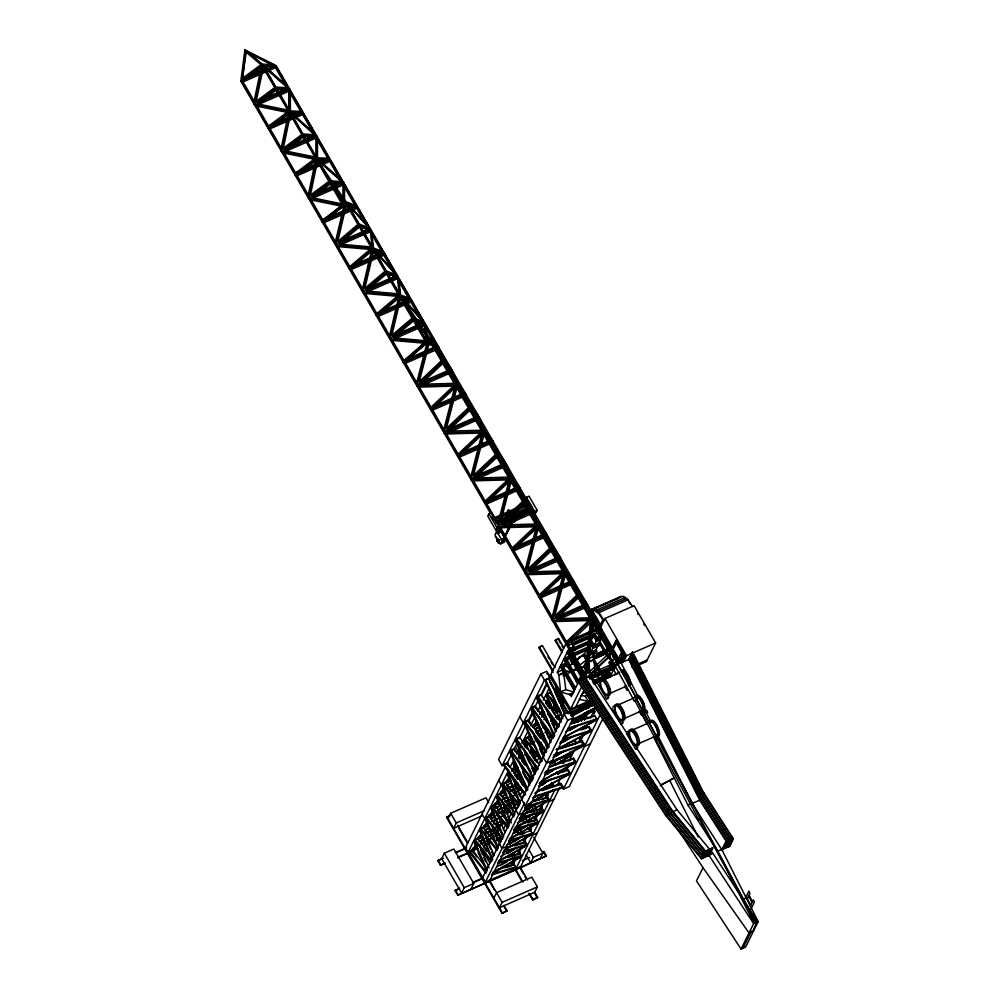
<?xml version="1.0" encoding="UTF-8"?>
<svg xmlns="http://www.w3.org/2000/svg" width="999" height="999" viewBox="0 0 999 999"><rect width="100%" height="100%" fill="white"/><g stroke="black" fill="none" stroke-linecap="round" stroke-linejoin="round"><path stroke-width="1.5" d="M514.035 521.103L514.448 521.615L513.936 520.941M678.309 829.944L703.009 867.706L696.478 880.918L741.046 949.05L753.621 923.6L709.053 855.469L673.189 811.925L585.789 678.321L591.845 619.28L587.624 604.919L564.747 572.377L560.526 558.029L537.662 525.486L533.441 511.138L510.576 478.596L506.356 464.248L483.491 431.705L479.27 417.357L456.393 384.815L452.172 370.467L400.05 295.404L398.002 276.673L372.964 248.514L370.904 229.782L345.879 201.623L316.621 159.103M242.495 78.634L244.817 58.929M245.18 55.907L245.717 51.349L272.839 65.322M490.634 513.586L240.809 81.131L244.905 49.95L276.099 65.659L621.078 662.837L637.799 695.953M270.717 126.786L303.184 112.55L289.722 111.813L254.358 104.583L262.637 64.923L244.905 49.95L244.605 51.848L246.778 50.887M330.269 159.44L316.82 158.716L281.443 151.473L289.722 111.813L289.635 89.098L262.637 64.923L240.809 81.131M322.078 221.815L345.879 201.623L357.367 206.331L322.078 221.815L343.906 205.607L308.529 198.364L316.82 158.716L316.733 136.001L289.722 111.813L267.894 128.034M403.346 362.487L427.147 342.295L425.087 323.564L400.05 295.404L376.248 315.597L411.538 300.125L400.05 295.404L362.712 292.158L372.964 248.514L349.163 268.706L384.453 253.234L372.964 248.514L335.614 245.255L345.879 201.623L427.147 342.295L438.636 347.015L403.346 362.487L429.308 337.924L438.636 347.015M427.147 342.295L389.797 339.048L400.05 295.404M508.304 510.951L508.166 510.951A2.535 0.924 66.3 0 1 509.065 510.214M431.843 408.766L465.721 393.906L456.393 384.815L416.883 385.939L429.308 337.924L611.75 653.746L637.387 699.824L634.415 701.136L609.565 655.819M540.197 596.341L574.075 581.48L564.747 572.377L525.249 573.513L537.662 525.486L498.151 526.623L510.576 478.596L471.066 479.72L483.491 431.705L443.981 432.829L456.393 384.815L430.432 409.39M567.295 643.231L601.161 628.371L591.845 619.28L552.335 620.404L564.747 572.377L538.786 596.952M590.459 614.76L592.457 610.726L594.318 610.501L598.95 613.786L602.859 619.792L598.126 629.358M496.79 533.104L499.013 532.804L496.79 533.104L500.599 530.656L500.187 531.618L500.924 531.206L503.996 536.55M497.115 533.641L500.924 531.206M504.757 537.887L501.036 540.147L505.082 538.436L505.619 539.36L504.12 542.32L500.736 543.806L499.475 543.456L495.492 536.538L495.192 534.178L496.678 531.218L500.062 529.732M405.806 360.914L429.308 337.924M488.923 513.786L487.762 516.133L495.941 530.307L498.176 529.32L499.338 526.972L491.146 512.799L488.923 513.786L497.102 527.947L495.941 530.307M493.731 517.27L493.281 518.181L517.282 507.654M494.33 518.306L493.881 519.205L499.525 516.733M495.741 520.754L495.292 521.665L509.403 515.472M496.515 522.09L496.066 523.001L504.532 519.293M537.212 510.364L534.627 511.5L533.466 513.848L536.038 512.712L537.212 510.364L529.02 496.191L526.436 497.327L525.274 499.675L527.21 503.034M529.02 501.798L521.515 505.806M529.62 502.822L528.446 505.182L514.335 511.363M531.031 505.269L530.581 506.181L513.636 513.611M531.805 506.618L531.356 507.529L508.766 517.432M450.374 815.122L446.553 817.282L502.06 913.373L507.067 910.701L503.983 905.369M448.014 818.681L450.674 813.286L485.964 797.814L488.748 802.634M553.209 672.427L538.961 647.752L539.323 647.015L542.407 645.666L555.157 667.744M542.407 645.666L538.961 647.752M484.49 810.564L456.256 822.951L453.596 828.346L481.818 815.958M444.78 863.473L440.497 865.346L437.849 860.751L442.42 858.266M444.343 853.208L441.67 858.603L461.588 893.069L464.248 887.674L473.776 883.491L453.858 849.025L444.343 853.208L464.248 887.674M440.497 865.346L445.079 862.861M561.962 652.31L555.207 640.621L555.581 639.884L558.591 638.561L563.848 647.652M502.16 765.646L544.455 680.069L550.299 677.509L546.728 671.316L540.884 673.888L498.588 759.465L502.16 765.646L505.631 764.123M558.591 638.561L555.207 640.621M546.94 673.9L547.365 673.051L549.313 676.423L548.888 677.272M526.972 790.259L507.117 762.811L503.933 764.21L503.508 765.059L525.162 795.004M512.375 750.499L509.827 752.284L527.472 790.359M531.243 772.402L514.098 748.701L510.901 750.099L510.489 750.948L532.142 780.893M516.483 738.823L538.136 768.78L537.712 769.63L516.058 739.672L516.483 738.823L519.667 737.424L539.522 764.884M548.126 747.477L528.271 720.017L525.087 721.415L524.662 722.265L546.316 752.222M553.284 738.111L531.63 708.154L532.055 707.304L535.239 705.906L549.687 725.873M539.098 696.428L536.55 698.214L554.183 736.288M558.866 726.835L537.2 696.877L537.624 696.028L540.821 694.63L560.664 722.09M565.159 713.673L548.826 678.421L545.641 679.819L545.217 680.669L562.862 718.743M508.503 766.158L506.705 763.661L507.117 762.811M514.098 748.701L513.673 749.55L515.484 752.047M519.667 737.424L516.058 739.672M528.271 720.017L527.847 720.866L531.456 725.861M535.239 705.906L534.827 706.755L538.436 711.75M540.821 694.63L537.2 696.877M465.122 848.313L505.382 766.882M506.705 764.185L511.363 754.757M514.035 749.362L516.695 743.98M519.355 738.586L526.011 725.112M528.009 721.078L532.005 712.986L534.665 717.582L530.669 725.674M534.665 707.604L537.999 700.861M540.659 695.479L546.653 683.353M533.254 712.012L529.158 720.291L523.314 722.864L519.742 716.683M541.433 695.454L546.216 685.789M508.691 770.129L468.081 852.297L472.152 849.849L486.001 867.532M510.027 767.432L514.023 759.352M516.683 753.958L520.017 747.227M522.015 743.181L528.009 731.056M537.986 710.851L540.659 705.456M543.319 700.074L549.313 687.949M573.463 692.906L569.555 694.63L560.626 691.857L558.753 674.8L557.292 672.265L568.818 648.938L574.025 646.653L571.091 641.57M475.162 839.697L474.737 840.546L491.346 861.762L491.77 860.913L475.162 839.697L477.722 838.573L489.722 853.895M496.915 850.499L480.307 829.282L480.731 828.433L483.304 827.297L497.14 844.979M488.211 817.369L485.227 819.342L497.814 848.675M501.723 832.666L488.798 816.171L486.238 817.294L485.814 818.144L502.422 839.36M508.216 822.577L494.368 804.894L491.808 806.018L491.383 806.867L507.992 828.084M497.377 794.754L496.953 795.604L513.561 816.82L513.986 815.971L497.377 794.754L499.95 793.618L513.786 811.3M520.204 801.348L505.444 782.492L502.884 783.616L502.46 784.465L519.068 805.681M519.53 749.937L519.105 750.786L522.802 755.506M541.283 760.726L524.675 739.51L525.099 738.661L527.659 737.537L535.963 748.151M535.576 717.457L535.164 718.306L547.152 746.241M559.815 711.063L546.89 694.567L549.875 692.582L552.647 696.128M560.689 667.232L561.201 666.208M564.11 660.314L564.622 659.29M567.532 653.408L568.031 652.372M573.201 644.38L572.689 645.404L594.08 636.026M492.095 811.176L489.435 816.558L489.235 814.647M473.576 853.059L471.74 850.698L472.152 849.849M477.31 839.422L477.722 838.573M483.304 827.297L480.307 829.282M488.798 816.171L484.727 818.618L482.067 814.023M494.368 804.894L493.956 805.743L495.791 808.104M499.525 794.48L499.95 793.618M505.032 783.341L505.444 782.492M527.659 737.537L524.675 739.51M532.817 727.122L533.229 726.261L547.077 743.943M549.875 692.582L546.89 694.567M587.25 649.85L566.308 659.19L565.809 660.214L571.016 657.929M472.49 850.848L476.111 843.506M478.109 839.46L480.781 834.078M483.441 828.683L486.763 821.952M494.093 807.13L498.089 799.05M500.087 795.004L503.409 788.273M508.741 777.497L506.081 782.879L501.373 784.939L498.713 780.344M512.075 770.753L514.735 765.371M518.731 757.279L520.054 754.595M524.725 745.154L526.048 742.469M528.046 738.423L530.044 734.377M533.379 727.647L536.7 720.916M540.034 714.173L542.032 710.139M546.028 702.047L548.026 698.014M568.818 657.18L571.316 652.135M572.24 650.262L574.025 646.653M517.619 868.968L457.754 895.216L455.107 890.621L459.677 888.148M572.739 646.178L574.937 649.987L570.529 652.734M457.754 895.216L546.428 855.856L543.768 851.26L543.468 851.86M558.216 696.715L559.328 694.467M553.658 708.291L555.706 704.145M576.848 661.35L578.896 657.217L583.578 655.157M569.455 665.971L584.427 653.983L589.173 644.38M586.962 647.452L586.463 648.488L587.337 648.101M590.759 641.183L593.244 636.151M596.503 641.333L597.015 640.309L594.068 635.214L593.568 636.251L596.503 641.333L603.109 638.436L603.621 637.412L602.834 636.038L597.614 638.324L594.68 633.241L593.806 633.616M498.014 830.256L501.336 823.513M509.328 807.354L510.664 804.657M499.512 829.445L499.925 828.596M510.651 806.892L511.076 806.043M516.158 795.766L516.57 794.917L510.601 796.727M471.103 888.885L473.776 883.491M599.924 628.671L604.969 618.468L634.09 605.694L655.606 642.944L646.39 661.6L632.367 667.744M572.402 671.053L586.188 660.064L583.553 654.37M569.555 694.63L573.763 692.307M572.764 688.136L573.276 687.1M576.186 681.218L576.685 680.182M579.595 674.3L580.107 673.276M572.627 671.365L583.691 666.52L586.75 660.314M590.272 653.184L592.794 648.089M593.693 646.266L598.901 635.739L604.108 633.453L602.322 637.075M498.364 839.497L499.999 836.188M503.321 829.457L505.993 824.063M509.315 817.332L511.313 813.286M513.973 807.904L517.307 801.173M519.967 795.778L522.639 790.384M532.617 770.179L533.953 767.494M536.613 762.1L539.285 756.705M541.945 751.323L543.943 747.277M547.277 735.551L548.601 737.849L549.937 735.152M553.921 727.072L555.919 723.026M559.253 716.295L561.251 712.25M570.541 656.38L587.237 649.05L586.725 650.087L589.66 655.169L590.172 654.133L596.778 651.236L595.991 649.874L590.784 652.16M590.147 643.169L593.081 648.251L593.593 647.227L600.199 644.318L599.412 642.956L594.205 645.242L591.258 640.147M574.163 687.524L574.675 686.488M581.006 673.688L581.505 672.652M578.171 681.655L581.967 673.963L669.38 807.579L705.232 851.111L701.435 858.815L665.571 815.271L578.171 681.655L628.696 659.49L632.504 651.798L703.596 792.569L733.353 838.785L729.557 846.478L717.632 851.148L687.861 804.944L653.334 736.575M589.909 672.689L588.836 661.613L607.33 652.971L594.368 658.653L593.256 660.926L599.163 671.166M505.182 831.418L505.606 830.569M510.764 820.154L511.176 819.305L508.616 820.429M516.333 808.878L516.745 808.029M521.828 797.739L522.252 796.89M538.473 764.06L538.898 763.211M544.043 752.796L544.467 751.947M560.689 719.118L561.113 718.269L558.553 719.392M578.783 682.604L582.592 674.912M482.679 877.572L524.625 792.707M525.961 790.009L527.297 787.324M529.295 783.278L531.293 779.232M533.953 773.85L537.275 767.107M538.611 764.422L541.271 759.028M543.269 754.982L545.929 749.6M549.925 741.52L552.597 736.126M555.257 730.744L557.917 725.349M559.915 721.303L562.574 715.921M563.911 713.224L565.909 709.178M517.357 808.528L518.681 805.843M564.11 714.085L521.803 799.662L525.374 805.843L531.231 803.283L573.526 717.694L569.954 711.513L564.11 714.085L567.682 720.267L525.374 805.843M588.673 658.503L592.569 656.78L601.386 638.948M596.778 651.236L596.278 652.272L589.66 655.169M600.199 644.318L599.687 645.354L593.081 648.251M595.204 656.967L608.503 650.611L595.204 656.967L593.743 654.42M596.615 654.108L609.914 647.752L596.615 654.108L595.154 651.573M618.206 663.723L621.078 662.837L591.845 619.28L565.884 643.843L549.862 676.248L569.78 710.714L581.643 686.713M485.039 882.779L524.625 802.697M490.047 880.107L527.322 804.67M571.266 715.759L573.264 711.713M575.786 706.805L584.215 689.76M589.635 678.771L590.996 676.036M583.254 693.094L583.766 692.057L582.879 692.444M593.868 684.14L619.218 672.364M608.553 655.032L616.371 640.222L625.474 655.981L622.215 662.574M611.151 650.786L616.371 640.222M610.664 653.483L616.42 642.345L624.075 655.581L620.666 662.449M610.988 653.346L616.42 642.345M585.826 706.206L586.925 703.97M606.593 673.95L602.622 675.699L602.122 676.723L603.583 679.27M613.423 660.127L609.465 661.862L608.953 662.899L610.426 665.434M493.868 898.076L496.54 892.681L531.83 877.197L537.412 886.862L534.74 892.257L499.463 907.741L502.122 902.347L537.412 886.862M606.83 672.389L604.795 676.498L606.293 678.995M608.179 669.642L612.936 660.039M513.261 864.16L515.259 860.127M517.932 854.732L521.253 848.001M523.913 842.607L526.585 837.224M509.59 840.883L531.967 834.053L532.392 833.203L529.907 830.481L532.579 825.099M534.577 821.053L537.899 814.322M539.897 810.276L543.231 803.546M553.921 799.337L549.213 801.398L546.553 796.802L548.551 792.769M551.223 787.374L553.209 783.328M557.879 773.9L559.203 771.216M563.199 763.124L565.197 759.09M584.502 720.017L587.837 713.286M505.094 867.744L514.323 863.698L513.536 860.052M546.553 796.802L548.026 795.491L546.828 792.694M553.596 784.215L553.184 785.077L551.985 782.279M586.888 716.857L586.463 717.719L585.264 714.922M509.403 866.595L514.298 864.372L515.746 866.882L515.334 867.731L491.458 875.024M498.513 863.298L520.904 856.455L521.316 855.606L519.867 853.096L519.455 853.958L507.517 857.604M525.024 842.681L525.449 841.832L526.885 844.33L526.473 845.191L502.597 852.472M513.673 830.069L537.549 822.776L537.962 821.927L536.513 819.417L536.101 820.279L528.633 822.552M529.732 812.649L541.67 809.003L542.082 808.154L543.531 810.651L543.119 811.513L519.243 818.793M547.165 797.864L547.589 797.015L549.038 799.525L548.613 800.374L524.75 807.667M552.747 786.6L553.159 785.738L541.221 789.385M574.962 741.645L575.374 740.796L576.823 743.293L560.414 748.313M607.517 671.316L608.978 673.863L608.478 674.899L607.005 672.352M608.066 676.785L608.578 675.761M611.488 669.867L612 668.843M569.805 752.06L571.253 754.57L570.829 755.419L554.42 760.439M620.391 655.332L621.678 652.734L622.764 654.62L619.243 661.251L618.144 659.352L621.453 652.834L622.539 654.72L619.343 661.201L618.793 660.264M609.765 677.472L615.871 665.122M615.621 666.495L613.898 669.979L616.008 674.163M555.207 789.272L515.921 868.755L515.334 867.731M557.205 785.239L560.526 778.496M563.861 771.765L565.859 767.719M569.18 760.988L574.512 750.212M578.508 742.132L581.83 735.389M585.164 728.658L587.162 724.612M590.496 717.881L595.154 708.453M566.645 769.18L568.693 765.047M583.703 734.677L580.968 740.197L584.54 746.378L590.397 743.818M593.93 713.973L595.292 711.213M620.354 662.599L624.075 655.581M533.866 797.364L562.599 787.786L563.011 786.937L561.063 783.566L560.651 784.415L541.982 790.634M557.567 773.663L567.619 770.304L568.044 769.455L569.992 772.826L569.567 773.676L539.41 783.728M546.416 771.977L575.137 762.412L575.561 761.55L573.613 758.179L573.189 759.04L550.212 766.695M581.793 741.633L582.217 740.771L584.165 744.143L583.741 745.004L553.583 755.044M581.593 729.907L589.198 726.66L591.146 730.032L590.721 730.893L562 740.459M520.329 867.307L559.902 787.212M621.565 662.861L625.474 655.981M623.239 662.275L626.485 655.719L655.606 642.944M581.63 741.97L583.578 745.341L583.154 746.191L550.349 763.636M570.342 723.526L594.767 715.396L596.715 718.768L596.291 719.617L567.569 729.183M502.06 913.373L507.067 910.701M559.827 782.991L563.399 789.173L600.237 714.635M629.195 660.489L633.004 652.797M533.678 837.287L542.869 853.196L533.341 857.367L530.681 862.761L526.086 854.807M602.672 718.968L569.243 786.613L563.399 789.173M540.197 858.578L542.869 853.196M520.467 867.719L546.428 855.856M528.796 893.281L532.642 899.962L537.649 897.289L534.565 891.957M532.642 899.962L537.649 897.289M669.38 807.579L665.571 815.271L676.985 809.714L712.849 853.246L757.417 921.39L753.471 929.382M666.096 815.908L669.904 808.216M703.596 792.569L699.799 800.261L687.861 804.944M700.237 800.936L704.033 793.243M700.848 858.104L704.657 850.411M702.547 857.854L706.043 850.761M708.041 855.918L711.837 848.213M701.435 858.815L709.053 855.469L712.861 847.776L705.232 851.111M741.046 949.05L745.616 947.052L758.191 921.602L721.94 849.824L725.736 842.12L733.353 838.785M722.951 849.375L726.748 841.682M729.07 845.728L732.879 838.036M729.045 846.228L732.542 839.135M744.48 898.7L746.64 897.751M745.479 898.026L748.888 891.145L749.974 893.306L746.94 899.462M750.274 906.068L753.308 899.912L754.407 902.072L750.998 908.953M743.194 947.801L751.161 931.68M498.026 538.786L498.051 540.409C499.7 544.055 494.792 540.234 498.201 539.885L498.526 543.219L496.828 540.384M500.736 543.806L502.222 540.846L505.619 539.36M501.361 526.373L498.489 533.041L502.21 526.685M506.218 517.332L508.304 513.461M498.888 532.092L501.673 526.923M507.242 516.583L508.628 513.998M509.003 527.135L502.722 540.084L513.336 520.979A2.535 0.924 66.3 0 0 514.947 521.041M510.389 524.55L512.475 520.679M513.011 520.442L503.596 539.085L509.852 527.447M511.251 524.85L513.336 520.979M498.938 540.147L499.088 541.57M513.748 521.003L513.873 521.878L513.573 521.091M590.347 610.801L591.808 609.19L622.989 596.178L628.109 599.8L632.517 606.605M620.928 596.415L591.233 609.815M416.883 385.939L442.857 361.363L452.172 370.467L419.705 384.702M434.553 369.98L442.145 362.787L450.337 370.766L420.766 383.741M443.756 397.527L432.892 407.804L463.886 394.218L457.742 388.224M460.551 417.894L468.156 410.701M457.517 456.281L483.491 431.705L492.807 440.796L458.928 455.656M469.755 445.454L459.99 454.695L490.971 441.108L483.803 434.115M485.477 466.845L494.155 458.628M484.615 503.171L510.576 478.596L519.892 487.687L508.603 492.644M490.334 498.513L487.075 501.598L505.382 493.556M492.507 496.453L495.766 493.369M505.531 484.128L507.704 482.067M511.476 514.76L520.167 506.543M511.7 550.062L537.662 525.486L546.99 534.59L513.111 549.45M518.506 544.38L521.765 541.296M530.444 533.079L534.79 528.958M525.249 573.513L551.211 548.938L560.526 558.029L529.482 571.653M537.474 562.687L546.166 554.47M543.431 593.319L547.764 589.21M556.455 580.993L561.875 575.861M552.335 620.404L578.296 595.829L587.624 604.919L556.568 618.543M562.4 611.638L572.165 602.385M502.385 524.762L533.441 511.138L524.113 502.047L498.151 526.623L585.789 678.321L611.75 653.746L621.078 662.837M609.964 656.193L588.249 676.735L619.243 663.149L613.099 657.155M634.415 701.136L636.613 699.063M634.977 700.774L636.45 699.387L636.975 699.899L700.761 818.643L698.763 819.517L634.977 700.774L636.975 699.899M698.763 819.517L700.237 818.131L636.45 699.387M699.437 819.08L700.262 818.718L699.437 819.08L754.832 921.977L755.656 921.615L700.037 818.518M754.832 921.977L755.656 921.615M325.624 219.418L345.354 202.672M335.614 245.255L359.415 225.062L370.904 229.782L339.86 243.406M342.645 239.91L344.967 237.937M349.613 233.991L351.935 232.03M356.581 228.084L358.903 226.111L368.993 230.257L340.821 242.607M352.709 266.308L355.032 264.335M359.677 260.402L362 258.429M362.712 292.158L386.513 271.953L398.002 276.673L366.945 290.297M368.581 287.787L372.065 284.827M376.698 280.894L379.021 278.921M382.118 311.226L378.633 314.185L409.627 300.599L400.974 297.04M385.602 308.279L387.924 306.306M392.57 302.36L394.892 300.399M389.797 339.048L413.598 318.843L425.087 323.564L394.031 337.187M395.666 334.677L399.15 331.718M402.634 328.771L406.118 325.811M409.602 322.852L411.925 320.879M426.623 343.344L405.731 361.076L436.788 347.327L429.632 340.334M581.193 695.379L585.277 696.266L587.587 694.43M579.47 699.362L588.224 701.348L590.521 699.525M249.113 75.424L243.119 79.87L274.101 66.284M255.095 70.979L259.89 67.42M254.358 104.583L276.186 88.374L289.635 89.098L258.591 102.722M262.65 98.876L265.047 97.09M271.403 125.874L276.199 122.315M282.193 117.87L286.975 114.311M281.443 151.473L303.271 135.265L316.733 136.001M299.688 171.878L303.284 169.206M311.676 162.987L314.073 161.201M308.529 198.364L330.357 182.155L343.818 182.892L343.906 204.096M325.587 219.655L343.556 206.318M585.789 678.321L589.585 676.098L627.772 734.477M709.053 855.469L712.849 853.246M753.621 923.6L757.417 921.39M752.809 930.718L749.013 932.929L703.009 867.706M546.078 701.598L548.726 700.137M545.654 702.459L548.314 700.986M548.351 705.232L551.011 703.758M547.927 706.081L550.586 704.62M540.496 712.874L543.156 711.413M540.084 713.723L544.068 711.525M549.375 708.591L556.018 704.919M541.52 717.095L545.504 714.897M533.666 724.737L537.649 722.539M556.243 712.262L560.227 710.064M534.577 724.862L538.561 722.664M543.868 719.73L546.528 718.256M557.155 712.387L559.802 710.913M534.615 729.108L538.598 726.91M536.85 728.496L539.51 727.022M536.063 731.618L541.383 728.671M527.684 736.862L530.332 735.401M536.975 731.73L540.958 729.532M551.585 723.663L555.569 721.453M570.504 715.097L593.069 702.622M571.403 715.209L592.657 703.471M529.045 740.384L531.705 738.91M538.349 735.239L540.996 733.778M529.957 740.496L532.617 739.023M530.494 742.881L533.154 741.42M541.121 737.012L543.781 735.551M546.428 734.078L549.088 732.617M524.762 746.678L527.422 745.204M531.406 743.006L534.053 741.533M540.696 737.861L543.356 736.4M571.565 722.702L592.807 710.951L571.141 723.551M567.207 729.994L575.174 725.586M518.356 757.692L521.016 756.218M530.307 751.086L532.966 749.612M539.597 745.941L542.257 744.48M524.575 754.869L527.222 753.408M560.377 741.857L568.344 737.462M511.451 769.692L515.434 767.494M534.028 757.217L538.011 755.019M512.362 769.817L516.346 767.607M533.603 758.066L537.587 755.868M513.736 773.326L516.383 771.852M507.217 780.231L509.865 778.77M515.184 775.823L517.832 774.362M505.469 781.817L509.453 779.62M516.083 775.948L518.743 774.475M553.596 757.105L561.563 752.709M506.905 785.189L510.889 782.991M517.519 779.32L520.179 777.846M550.561 763.673L561.176 757.804M552.797 763.061L555.444 761.588M500.387 792.095L504.37 789.897M508.354 787.699L512.337 785.501M514.985 784.028L517.644 782.567M501.286 792.219L505.269 790.022M509.253 787.811L517.22 783.416M550.674 766.92L570.591 755.906L555.569 764.834M501.323 796.465L506.643 793.531M510.626 791.32L513.286 789.859M502.235 796.578L504.895 795.117M545.054 774.812L550.362 771.877M494.805 803.371L498.788 801.173M502.772 798.975L506.755 796.765M513.399 793.094L521.366 788.698M494.393 804.22L498.376 802.022M502.36 799.824L507.667 796.89M518.294 791.021L520.941 789.547M495.754 807.741L503.721 803.333M506.381 801.86L509.04 800.399M496.665 807.854L500.649 805.656M539.485 786.076L544.792 783.141M490.571 813.91L493.219 812.449M498.538 809.502L501.186 808.041M507.829 804.37L515.796 799.974M488.823 815.496L494.13 812.562M498.114 810.364L515.372 800.823M544.492 787.237L547.152 785.763M490.259 818.868L498.226 814.472M500.874 812.999L503.533 811.525M491.158 818.993L495.142 816.782M532.579 798.089L539.223 794.417M483.741 825.773L487.724 823.576M491.708 821.378L495.691 819.18M506.306 813.298L510.289 811.101M484.64 825.898L488.623 823.7M492.607 821.49L504.557 814.884M507.217 813.423L509.877 811.95M531.381 802.06L553.946 789.585L525.649 805.843M484.69 830.144L488.673 827.946M495.304 824.275L497.964 822.801M486.925 829.532L489.572 828.059M523.101 811.425L539.035 802.622M525.337 810.801L535.951 804.932M478.159 837.05L482.142 834.852M486.138 832.654L504.72 822.377M477.747 837.899L481.73 835.701M487.037 832.766L495.005 828.358M501.648 824.699L505.631 822.489M520.566 816.133L548.451 800.723L521.466 816.245M479.108 841.42L484.428 838.473M488.411 836.275L491.058 834.814M480.019 841.533L482.679 840.059M517.532 822.689L533.466 813.885M518.431 822.814L525.074 819.143M527.734 817.681L530.382 816.208M472.589 848.326L476.573 846.128M480.556 843.918L484.54 841.72M491.183 838.049L499.15 833.653M473.501 848.438L477.485 846.24M481.468 844.043L493.419 837.437M496.078 835.963L498.726 834.502M514.997 827.397L542.882 811.987L514.098 829.22L537.962 821.927M513.286 833.228L529.22 824.425M514.185 833.353L518.169 831.143M520.829 829.682L526.136 826.747M509.415 838.673L537.3 823.263L510.327 838.798M506.456 845.104L523.713 835.564M508.691 844.48L519.305 838.611M505.244 849.075L531.805 834.402L503.496 850.661M500.886 856.368L516.82 847.564M507.105 853.558L513.736 849.887M498.351 861.076L526.236 845.666L499.25 861.2M496.64 866.907L513.898 857.367M500.199 865.559L506.843 861.887M492.769 872.352L520.666 856.942L491.883 874.175L515.746 866.882M571.341 715.896L594.567 703.546M572.277 716.021L583.216 710.202M585.951 708.753L592.782 705.119M571.915 719.992L596.528 706.917M571.49 720.841L596.103 707.767M565.397 731.992L579.07 724.725M569.08 730.656L575.911 727.022M563.249 737.537L596.053 720.104L562.824 738.398M559.827 743.256L572.127 736.725M562.137 742.657L568.968 739.023M556.306 749.537L590.484 731.368L557.255 749.662M552.922 757.23L565.222 750.699M555.232 756.63L557.966 755.182M549.4 763.511L583.578 745.341M545.616 774.05L557.917 767.507M545.192 774.899L552.035 771.265M542.095 780.331L574.9 762.886L540.309 781.917M538.673 786.051L552.347 778.783M540.996 785.451L545.092 783.266M536.525 791.608L569.33 774.163L534.74 793.181M660.726 784.852L674.238 777.946L660.314 785.701M246.641 76.823L273.551 64.373M243.631 79.895L276.099 65.659L262.637 64.923L343.156 204.296M263.436 98.839L284.578 89.573M259.478 102.085L287.65 89.723L281.743 89.41M259.415 104.121L289.011 91.134M271.341 124.763L268.519 125.999L256.606 105.357M275.574 122.902L300.936 111.776L290.509 93.719M270.205 126.761L301.186 113.174L290.846 112.612M290.522 145.729L311.663 136.463M286.563 148.976L314.735 136.626L310.302 136.376M285.677 149.613L315.322 136.613M285.102 151.636L316.109 138.037M298.426 171.653L295.617 172.889L283.691 152.248M302.66 169.793L326.611 159.291M297.29 173.664L328.284 160.065L319.418 159.59M328.858 160.065L294.992 174.925L316.82 158.716L343.818 182.892M317.607 192.62L331.705 186.438M334.528 185.202L338.748 183.354M313.661 195.866L341.82 183.516L338.873 183.354M312.762 196.516L342.407 183.504M312.188 198.526L343.194 184.927M353.708 206.181L322.702 219.78L310.776 199.138M325.874 219.78L355.444 206.805L348.239 203.846M325.799 219.93L355.369 206.955L345.03 206.393M341.883 240.759L368.656 229.008M340.684 244.792L370.279 231.818L382.205 252.46L372.34 256.78M369.518 258.017L349.787 266.671L337.874 246.029M351.548 267.295L382.53 253.709L373.888 250.15M368.968 287.65L394.343 276.523M366.496 290.122L396.079 277.148L387.437 273.601M367.782 291.696L397.365 278.709L409.29 299.35L399.425 303.671M396.615 304.907L376.885 313.561L364.96 292.932M395.417 308.953L378.509 316.371L390.422 337.013M398.226 307.717L410.914 302.16L422.839 322.789M396.066 334.54L421.428 323.414M393.594 337.013L423.164 324.038L414.523 320.492M396.278 337.962L424.463 325.599L435.639 344.955M436.388 346.241L403.971 360.452L392.045 339.822M421.74 382.055L449.925 369.692M423.364 384.852L451.548 372.49L461.975 390.559M435.289 405.494L463.474 393.131M451.648 427.709L477.01 416.583M446.441 431.256L477.422 417.669L469.243 409.677M462.375 452.385L490.559 440.022M477.335 475.212L504.108 463.474M473.526 478.146L504.52 464.56L496.328 456.568M489.46 499.288L517.644 486.925L505.731 466.283L473.314 480.494L485.239 501.136M508.204 492.332L518.056 487.999L510.901 481.019M486.026 502.547L505.781 493.881M502.347 515.496L513.636 510.539M516.458 509.303L529.17 503.733M494.58 520.029L511.513 512.612M496.69 523.863L502.035 521.515M507.38 519.18L530.644 508.966M504.42 522.115L531.193 510.364L519.268 489.722L486.863 503.946L498.776 524.587M503.434 523.801L531.605 511.451L524.438 504.458M497.102 527.947L499.338 526.972M506.043 524.912L532.817 513.174L544.742 533.816L516.558 546.178M499.425 539.685L496.978 540.759L498.264 540.184M514.16 548.488L532.479 540.459M535.289 539.223L545.154 534.89L541.058 530.906M531.505 569.005L558.279 557.255L546.366 536.625L513.948 550.836L525.874 571.478M530.531 570.691L558.691 558.341L552.559 552.347M533.129 571.815L559.902 560.064L571.828 580.706L543.643 593.069M541.258 595.379L572.24 581.793L566.096 575.799M558.591 615.896L585.377 604.158M557.617 617.594L585.789 605.232L579.645 599.25M560.214 618.706L587 606.955L598.913 627.597L572.14 639.348M590.671 610.439L593.456 609.215M596.228 608.004L618.418 598.264M591.808 609.19L593.856 608.953L596.316 610.114L625.449 597.34M597.652 611.351L626.785 598.576M596.316 610.114L598.988 612.587L628.109 599.8M568.344 642.27L589.472 633.004M592.282 631.768L599.325 628.683L593.181 622.689M573.838 642.382L588.099 636.126M572.002 644.904L588.511 637.662M591.283 636.438L594.068 635.214M573.264 648.051L588.96 641.158M572.752 649.238L567.544 651.523L581.58 675.811M584.178 644.068L588.448 642.195M569.63 651.41L567.032 652.547L581.068 676.835M573.95 649.462L589.26 642.744M573.451 650.486L588.748 643.781M574.937 649.987L569.73 652.272L582.18 673.826L586.088 672.115M597.015 640.309L603.621 637.412M569.855 654.957L587.849 647.065M569.33 656.143L564.123 658.428L578.159 682.729M573.626 654.12L577.897 652.235M594.992 645.704L597.602 644.555M566.808 664.385L562.899 666.108L575.349 687.662M562.387 667.132L567.594 664.847M557.292 672.265L563.374 669.592M551.036 677.697L548.626 678.746L568.543 713.211M558.753 674.8L563.96 672.514L562.499 669.979L565.909 663.061L560.701 665.346L574.737 689.647M558.453 675.411L563.661 673.126L565.834 689.572L573.276 691.882M588.536 662.212L593.743 659.927L595.354 672.165M562.961 675.611L571.253 671.977L568.306 666.882L564.223 665.996M609.278 657.33L607.904 656.343M621.453 652.834L622.439 654.77M585.451 672.09L582.854 673.226L571.316 696.553L569.855 694.018M615.534 658.89L618.144 657.754M590.259 673.763L618.443 661.4M590.334 676.635L612.399 666.945L609.465 661.862M591.208 677.047L595.392 675.224M598.176 674L602.347 672.165M607.916 669.73L610.689 668.506M589.722 678.608L614.597 667.707L611.65 662.612M560.626 691.857L565.834 689.572M591.52 678.633L614.085 668.731M592.482 681.106L608.978 673.863M531.63 708.154L533.766 707.217M598.925 679.083L603.096 677.247M592.882 682.642L611.176 674.625L608.965 670.804M593.806 683.041L610.664 675.649M631.755 666.745L647.19 659.977M598.301 681.768L599.875 681.093M618.656 672.851L619.792 672.352M596.64 682.929L600.799 681.106M607.717 678.071L611.875 676.248M614.647 675.037L618.793 673.214M582.38 693.468L586.101 691.832M591.658 694.63L595.367 693.006M590.983 700.137L570.579 709.09L550.661 674.625M569.78 710.714L592.357 700.811M610.401 693.169L626.498 686.113M606.181 695.416L607.217 695.828A8.829 3.209 66.3 0 0 606.193 684.078A8.829 3.209 66.3 0 0 599.85 683.091L600.162 685.002A8.829 3.209 66.3 0 0 606.168 695.404L608.778 695.142A8.829 3.209 66.3 0 0 608.791 685.414A8.829 3.209 66.3 0 0 601.735 679.62M569.905 712.612L592.969 702.497M569.53 713.348L592.607 703.234M607.454 697.602L609.015 696.915M608.241 698.488L606.68 699.175L597.527 683.341M628.171 689.747L627.022 690.247L624.737 686.288M567.682 720.267L573.526 717.694M612.787 706.83L614.348 706.143M618.718 704.67L636.163 697.015M520.367 750.237L518.019 751.26L515.359 746.665M548.601 737.849L552.135 736.3M606.143 719.692L609.852 718.069M506.705 763.661L508.004 763.086M623.538 718.818L642.32 710.576M620.666 720.466L621.69 720.891A8.829 3.209 66.3 0 0 620.666 709.128A8.829 3.209 66.3 0 0 614.323 708.154L614.635 710.064A8.829 3.209 66.3 0 0 620.641 720.466L623.251 720.204A8.829 3.209 66.3 0 0 623.276 710.476A8.829 3.209 66.3 0 0 616.208 704.682M621.927 722.664L623.488 721.977M642.282 713.736L643.418 713.236M622.714 723.551L621.153 724.238L612.012 708.403M642.644 714.809L641.495 715.309L639.21 711.35M552.372 760.489L546.528 763.049L542.957 756.867M533.129 771.016L535.489 769.979M627.26 731.892L628.821 731.206M647.602 722.964L648.751 722.464M633.204 729.72L650.636 722.077M447.727 816.77L450.074 815.733M567.032 767.207L569.38 766.171M620.616 744.755L624.325 743.119M639.348 743.293L656.793 735.639M636.4 747.727L637.974 747.04M656.755 738.798L657.891 738.298M637.187 748.613L635.626 749.3L626.485 733.466M657.117 739.872L655.981 740.371L653.696 736.413M518.843 803.658L515.309 805.206L512.649 800.611M523.339 812.749L518.631 814.809L515.971 810.214M479.545 841.52L482.367 840.271M455.244 852.646L466.645 847.639M437.849 860.751L443.544 858.253M456.381 852.622L464.922 848.875M471.74 850.698L476.873 848.451M483.678 845.454L490.497 842.469M502.197 837.337L498.663 838.885L496.016 834.29M457.904 857.242L477.934 848.451M496.391 840.359L502.085 837.861M483.404 846.19L491.446 842.669M494.118 841.495L499.475 839.148L500.986 841.757M457.604 857.841L467.582 853.471M529.907 830.481L530.968 830.019L529.757 827.234M506.693 846.428L501.985 848.488L499.325 843.893M537.275 833.016L532.567 835.077L531.967 834.053M472.502 882.517L482.48 878.146M508.141 866.882L512.962 864.772L511.363 861.987M522.39 860.639L529.52 857.517M455.107 890.621L459.378 888.748M473.626 882.492L482.18 878.745M520.629 866.695L485.339 882.167L465.422 847.701M712.562 848.376L704.932 851.722L669.08 808.179L581.668 674.575M725.436 842.731L733.054 839.385L703.296 793.169L632.205 652.409M711.688 850.137L704.07 853.483L668.206 809.939L580.806 676.323M724.575 844.492L732.192 841.146L702.434 794.929L631.331 654.158M711.388 850.748L703.771 854.083L667.906 810.539L580.506 676.935M724.275 845.092L731.892 841.745L702.135 795.529L631.031 654.77M710.514 852.497L702.896 855.843L667.045 812.299L579.632 678.683M723.401 846.852L731.018 843.506L701.261 797.289L630.169 656.53M710.227 853.109L702.597 856.443L666.745 812.911L579.333 679.295M723.101 847.452L730.719 844.118L700.961 797.901L629.87 657.13M709.352 854.857L701.735 858.203L665.871 814.66L578.471 681.056M722.24 849.212L729.857 845.866L700.099 799.65L628.995 658.89M571.366 723.9L578.546 721.503M587.162 718.631L594.343 716.246M567.981 728.333L596.715 718.768M574.825 731.443L589.198 726.66M562.412 739.61L591.146 730.032M556.368 749.387L582.217 740.771M560.252 748.8L580.357 742.107M555.444 753.721L584.165 744.143M549.2 766.32L573.613 758.179M545.404 771.603L575.561 761.55M550.811 775.199L568.044 769.455M541.271 782.404L569.992 772.826M536.65 791.707L561.063 783.566M534.29 796.515L563.011 786.937M758.191 921.602L753.883 922.939L717.632 851.148M749.275 932.267L753.583 930.931M545.579 703.221L550.049 701.847M546.653 703.608L549.637 702.697M550.561 708.204L556.53 706.38M540.072 714.347L544.555 712.986M552.01 710.701L559.465 708.428M541.146 714.747L544.13 713.835M556.068 710.189L559.053 709.278M575.611 712.125L587.549 708.478M533.016 726.073L537.487 724.712M550.911 720.604L553.896 719.705M532.592 726.935L538.561 725.112M550.499 721.465L553.483 720.554M587.499 711.438L593.468 709.615L593.056 710.476L584.103 713.211M536.438 731.655L540.909 730.281M574.512 722.027L586.45 718.381M574.1 722.889L578.571 721.515M527.435 737.349L530.419 736.438M539.373 733.703L542.357 732.791M545.342 731.88L548.326 730.968M528.508 737.749L531.493 736.837M538.961 734.552L541.945 733.641M544.93 732.729L547.902 731.817M530.931 742.794L533.916 741.882M538.349 743.468L541.333 742.557M531.331 752.235L534.315 751.323M567.919 743.069L575.374 740.796M519.355 758.84L522.34 757.929M532.779 754.745L535.764 753.833M532.355 755.594L536.838 754.233M512.287 770.579L515.272 769.667M511.863 771.428L516.346 770.054M556.331 759.128L571.253 754.57M515.784 776.011L518.768 775.099M505.294 782.167L511.263 780.344M517.232 778.521L520.217 777.609M506.368 782.554L510.839 781.193M546.291 771.765L552.26 769.942M544.38 773.076L551.835 770.791M508.716 787.736L517.669 785.002M499.725 793.431L505.694 791.608M511.663 789.784L520.604 787.062M499.3 794.292L505.269 792.469M511.238 790.646L514.223 789.734M517.207 788.823L520.192 787.911M539.298 783.353L546.753 781.081M540.359 783.753L546.328 781.93M504.632 798.551L507.617 797.639M495.641 804.257L500.124 802.884M504.595 801.523L513.548 798.788M493.731 805.556L499.7 803.733M505.669 801.91L508.653 800.998M511.638 800.087L514.622 799.175M497.639 810.152L506.593 807.417M531.181 802.022L547.589 797.015M541.208 799.687L545.679 798.326M488.648 815.846L494.617 814.023M499.088 812.649L509.54 809.465M489.722 816.233L494.193 814.872M500.162 813.049L509.115 810.314M526.66 806.355L549.038 799.525M493.568 820.966L496.553 820.054M525.674 813.161L542.082 808.154M483.079 827.11L487.549 825.748M493.518 823.925L502.472 821.19M482.654 827.971L488.623 826.148M494.592 824.325L497.577 823.413M500.561 822.502L503.546 821.59M519.667 817.944L543.531 810.651M486.501 832.691L495.454 829.957M521.603 823.975L536.513 819.417M477.51 838.386L483.479 836.563M489.435 834.739L498.389 832.005M478.571 838.785L483.054 837.412M489.023 835.589L492.007 834.677M494.992 833.765L497.977 832.854M516.021 835.251L530.944 830.693M520.079 834.739L524.562 833.366M508.528 840.496L532.392 833.203M507.542 847.302L525.449 841.832M514.572 845.866L523.526 843.131M504.507 851.173L526.885 844.33M503.459 858.116L519.867 853.096M497.452 862.899L521.316 855.606M497.889 869.392L514.298 864.372M263.761 65.722L272.627 66.196M330.07 180.881L341.446 181.506L318.606 161.051L327.772 176.91M347.552 204.807L356.406 205.294L344.518 184.703L344.58 203.109M345.404 205.682L357.367 206.331M508.966 510.976L508.978 510.439M564.435 670.491L571.253 671.977M504.12 542.32L502.859 541.957L499.475 543.456L498.476 539.56M600.998 677.959L595.904 676.385L590.696 678.671L595.167 680.044M531.955 509.727L532.717 511.038M641.008 711.55L642.032 711.962M656.63 736.101L657.654 736.525A8.829 3.209 66.3 0 0 657.18 725.761A8.829 3.209 66.3 0 0 650.299 722.177M655.481 736.6L656.505 737.025A8.829 3.209 66.3 0 0 656.031 726.261A8.829 3.209 66.3 0 0 649.15 722.689M636.7 744.842L637.724 745.266A8.829 3.209 66.3 0 0 637.749 735.526A8.829 3.209 66.3 0 0 630.681 729.745M429.083 342.307L437.737 345.866L425.836 325.274L427.472 340.222M428.072 343.943L436.713 347.49M495.492 536.538L497.177 538.036M438.973 347.802L430.781 339.81L450.874 368.394M450.299 368.069L442.42 360.377L430.956 340.547M464.872 392.632L456.693 384.652L452.984 372.04M466.058 394.692L457.879 386.7L477.959 415.284M491.97 439.535L483.778 431.543L480.069 418.943M493.156 441.583L484.965 433.591L505.044 462.175M519.055 486.426L510.864 478.434L507.155 465.834M520.242 488.474L512.05 480.494L532.142 509.065M546.141 533.316L537.962 525.324L534.253 512.724M547.327 535.377L539.148 527.385L559.228 555.968M573.239 580.207L565.047 572.215L561.338 559.615M574.425 582.267L566.233 574.275L586.313 602.859M600.324 627.097L592.132 619.118L588.423 606.505M593.606 621.653L601.785 629.645M588.611 704.245L590.459 706.593M584.39 715.846L586.226 718.194M583.041 715.509L585.814 719.055M547.315 693.718L559.303 709.04M568.493 727.697L570.342 730.044M547.277 712.062L558.354 726.198M547.777 714.085L557.929 727.047M540.784 722.152L552.784 737.474M543.131 726.535L552.36 738.323M562.237 760.651L564.085 763.011M560.889 760.326L562.737 762.687M535.576 730.656L537.425 733.016M556.668 771.927L558.516 774.287M530.007 741.932L531.855 744.28M525.099 738.661L540.784 758.703M551.098 783.204L552.934 785.551L552.522 786.413L550.674 784.053M524.862 752.347L535.926 766.495M520.454 751.111L522.29 753.471M528.758 761.725L536.138 771.153L535.714 772.002L532.017 767.294M539.86 782.604L541.695 784.952M544.667 793.156L547.44 796.69M545.167 795.179L547.015 797.539M520.279 764.66L526.735 772.914M528.583 775.261L531.356 778.808M515.871 763.423L514.023 761.076L513.598 761.925L518.219 767.819M523.251 772.851L530.631 782.292L530.207 783.141L524.675 776.061M540.022 805.606L541.87 807.966L541.446 808.815L538.673 805.281M534.065 799.387L535.914 801.747M528.708 805.144L530.556 807.504M532.405 809.852L534.253 812.212M526.148 806.268L530.756 812.162M534.453 816.882L536.301 819.23M525.724 807.117L527.572 809.477M533.104 816.545L535.876 820.092M506.868 785.701L511.488 791.595M502.884 783.616L519.492 804.832M523.214 816.283L525.049 818.631M520.641 817.407L525.262 823.301M528.946 828.009L530.794 830.369M520.217 818.256L522.065 820.616M527.597 827.684L530.369 831.218M506.905 803.908L510.589 808.616M517.632 827.547L522.252 833.441M515.072 828.671L519.68 834.565M523.376 839.285L525.224 841.645M514.647 829.532L517.42 833.066M522.952 840.134L524.8 842.494M497.639 810.464L499.488 812.824M491.808 806.018L508.416 827.234M517.807 850.561L519.655 852.909M509.078 840.796L510.926 843.156M516.458 850.224L519.23 853.77M496.69 827.634L498.526 829.982M486.238 817.294L502.847 838.511M484.727 830.506L487.487 834.053M480.731 828.433L497.34 849.649M483.766 847.676L486.538 851.21M469.592 850.973L486.201 872.189L485.776 873.039L469.168 851.822M628.87 602.085L630.456 604.22M598.988 612.587L603.983 620.454M656.393 786.625L657.167 787.774M654.957 787.362L655.719 788.511M652.01 779.919L652.809 781.106M650.561 780.669L651.36 781.842M586.95 705.594L588.748 708.091M582.692 717.257L584.502 719.755M581.368 716.87L583.179 719.355M545.804 702.971L549.413 707.966M555.731 716.695L557.542 719.193M537.624 696.028L559.278 725.986M532.055 707.304L553.708 737.25M535.976 732.105L540.484 738.336M545.891 745.828L547.702 748.326M525.087 721.415L546.74 751.373M521.953 742.02L526.461 748.263M531.88 755.744L535.489 760.739M521.79 760.776L524.5 764.522M510.901 750.099L532.567 780.044M514.822 774.887L517.532 778.633M503.933 764.21L525.586 794.155M646.565 710.114L647.752 712.587M645.017 710.689L646.203 713.161M345.179 203.034L325.399 174.301L318.818 162.899M408.841 310.602L428.608 339.335M643.006 703.084L643.606 704.058M628.359 735.376L630.069 737.986M636.887 748.401L676.985 809.714M729.557 846.478L699.799 800.261L628.696 659.49M721.94 849.824L692.17 803.608L658.016 735.976M604.969 618.468L626.485 655.719M615.734 640.509L624.837 656.256M616.108 642.482L623.751 655.719M592.457 610.726L600.474 624.6M526.436 497.327L534.627 511.5M592.032 611.188L600.162 625.249M287.387 88.337L275.474 67.695L243.057 81.906L254.233 101.261M314.485 135.227L302.56 114.585L270.142 128.796L281.318 148.152M316.845 139.323L328.022 158.666M341.571 182.118L329.645 161.476L297.24 175.699L309.153 196.328M343.943 186.214L355.12 205.557M367.919 227.722L356.743 208.366L324.325 222.59L336.251 243.232M395.005 274.613L383.828 255.269L351.411 269.48L363.336 290.122M447.689 365.821L437.999 349.051L405.594 363.261L416.77 382.617M475.524 413.998L465.097 395.941L432.679 410.164L443.856 429.508M489.073 437.45L478.633 419.393L446.228 433.603L458.154 454.245M502.609 460.889L492.182 442.832L459.765 457.055L470.941 476.398M583.141 600.287L573.451 583.516L541.033 597.727L552.959 618.369M617.682 660.089L600.923 631.068L568.506 645.279L586.038 675.624M595.953 630.656L598.901 635.739M405.594 304.483L401.785 297.877L422.952 321.703L413.236 317.707L410.939 313.736M599.537 640.684L612 662.262M608.953 657.467L611.238 661.438M598.738 642.295L606.218 655.232M590.659 642.132L593.593 647.227M595.978 651.76L596.952 653.433M594.068 653.758L595.541 656.293M514.31 516.133L515.721 518.581M592.907 656.118L594.368 658.653M592.569 656.78L603.633 675.886M508.691 512.762L509.965 514.972M602.622 675.699L604.832 679.507M600.624 673.688L602.822 677.484M584.427 653.983L586.638 657.804M583.254 654.969L586.188 660.064M583.691 666.52L586.026 670.566M419.13 386.713L431.056 407.355M500.399 527.385L512.325 548.026M527.497 574.288L539.41 594.917M554.582 621.178L566.508 641.82M492.132 516.196L494.393 520.104M569.842 658.041L572.852 663.236M558.978 640.596L560.476 643.194M561.975 645.791L563.473 648.388M570.229 660.077L572.477 663.973M555.581 639.884L562.325 651.573M566.833 659.365L570.579 665.858M556.418 641.995L557.005 643.006M566.308 659.19L578.771 680.744M567.22 661.4L569.467 665.297M585.277 696.266L588.224 701.348M563.611 659.465L577.647 683.753M560.189 666.383L574.225 690.671M548.039 656.793L549.55 659.39M551.048 661.987L552.547 664.585M588.773 727.522L590.721 730.893M539.323 647.015L552.834 670.391M539.872 648.95L540.846 650.624M566.57 710.326L567.894 712.624M549.8 682.13L568.181 713.948M540.884 673.888L544.455 680.069M573.838 760.164L575.137 762.412M567.619 770.304L569.567 773.676M542.782 735.726L544.08 737.986L543.656 738.835L541.708 735.464M541.67 809.003L543.119 811.513M544.13 853.009L546.128 856.455M523.389 840.134L526.473 845.191M528.746 849.412L533.341 857.367M505.506 817.319L506.943 819.829M490.621 815.883L492.157 818.543M496.79 826.56L498.326 829.22M519.917 866.595L527.622 879.944M519.617 867.194L523.476 873.875M525.012 876.548L526.56 879.207M534.265 892.557L537.35 897.901M506.281 850.923L507.792 853.533M511.725 861.5L513.886 865.221M496.715 836.625L499.025 840.634M515.209 868.655L522.927 882.005M529.857 894.018L532.942 899.35M514.91 869.267L521.853 881.28M480.731 847.364L489.797 863.061M478.059 852.759L483.354 861.925M472.177 849.175L476.623 856.892M483.541 868.868L485.851 872.851M450.674 813.286L456.256 822.951M457.729 825.286L467.744 842.644M489.335 880.007L502.122 902.347M458.966 828.558L467.445 843.243M489.035 880.619L494.43 889.959M503.683 905.968L506.768 911.313M446.853 816.67L502.36 912.761M438.149 860.151L440.796 864.747M455.407 890.022L458.054 894.617M496.678 531.218L497.215 532.142M497.527 532.692L501.373 539.373M501.685 539.922L502.222 540.846M497.689 539.472L498.314 541.021M612.537 654.507L637.387 699.824M699.849 818.905L755.244 921.79M643.781 624.075L644.492 625.411M637.537 613.249L638.249 614.585M749.088 895.104L752.422 901.71M748.701 895.878L752.035 902.484M747.314 898.675L750.661 905.294M644.78 709.765L651.048 722.177M641.495 713.124L647.065 724.163M670.117 781.293L698.226 836.95M560.826 706.068L563.436 711.7M545.641 679.819L562.624 716.483M545.379 707.242L556.493 731.218M552.809 725.024L555.419 730.656M536.962 697.364L554.607 735.439M539.16 717.107L550.924 742.494M540.696 722.19L543.306 727.834M532.255 731.081L544.018 756.468M533.791 736.163L536.401 741.807M539.672 748.85L542.282 754.495M523.576 748.626L535.339 774.013M525.124 753.708L528.384 760.763M531.655 767.806L533.616 772.04M533.454 778.233L515.821 740.159L515.397 741.008L533.041 779.083M518.668 761.313L529.77 785.289M522.814 772.04L525.424 777.672M510.252 751.435L527.884 789.497M593.868 629.42L591.683 623.751M591.957 626.785L594.055 631.418M590.846 703.646L592.045 706.443M579.682 717.232L581.48 721.428M576.698 719.205L577.897 722.002M555.819 692.157L564.223 711.713M554.807 691.608L559.602 702.784M551.023 698.114L561.213 721.865M554.795 708.741L556.593 712.936M557.792 715.734L559.59 719.917M556.256 717.394L546.653 695.042L546.228 695.903L554.033 714.06M541.083 706.318L547.677 721.69M540.659 707.167L547.265 722.539M537.375 721.64L548.176 746.79M553.771 760.376L554.969 763.174M537.375 738.773L543.968 754.145M538.748 743.818L540.546 748.014M547.177 771.103L548.376 773.9M529.408 744.455L536.6 761.226M530.781 749.5L532.579 753.696M533.778 756.493L535.576 760.676M530.432 753.97L524.438 739.997L524.013 740.846L527.609 749.238M534.627 763.748L537.037 769.33L536.613 770.192L532.417 760.414M541.608 782.379L542.807 785.164M546.403 793.556L547.602 796.34M541.495 797.115L542.694 799.912M524.937 765.097L518.931 751.136L518.518 751.985L522.714 761.762M530.332 777.672L531.53 780.469M528.109 774.337L531.106 781.318M537.912 797.702L539.11 800.499M540.909 804.682L542.107 807.479M534.128 804.207L537.125 811.188M523.563 786.151L513.361 762.399L512.937 763.261L521.94 784.215M531.555 805.331L533.953 810.913M535.751 815.109L536.538 818.755L535.339 815.958M512.762 778.134L521.753 799.1M524.95 807.092L526.748 811.288M528.546 815.471L530.956 821.066M514.735 784.577L516.533 788.773M517.732 791.57L519.53 795.753M520.392 803.009L507.792 773.676L507.367 774.525L519.967 803.87M530.182 826.373L531.381 829.17M524.962 816.058L527.959 823.039M507.255 789.272L516.246 810.226M519.455 818.231L520.654 821.016M509.827 797.115L511.625 801.298M512.837 804.095L514.635 808.291M519.468 827.184L522.465 834.177M524.263 838.361L525.462 841.158M501.685 800.549L511.276 822.901M513.873 829.495L515.084 832.292M504.857 809.777L506.655 813.973M507.854 816.77L509.665 820.953M508.716 824.025L496.715 796.078L496.303 796.94L508.891 826.273M513.886 838.461L515.084 841.258M518.693 849.637L519.892 852.434M495.516 810.426L505.107 832.779M508.903 842.169L510.102 844.967M513.711 853.346L514.91 856.143M503.746 836.687L491.146 807.354L490.721 808.203L502.722 836.151M508.316 849.737L509.515 852.522M513.124 860.913L514.323 863.698M490.609 822.951L500.199 845.304M493.181 830.793L494.393 833.578M496.191 837.774L497.39 840.571M485.639 818.493L498.239 847.826M485.039 834.227L494.03 855.181M485.814 837.874L487.612 842.057M488.811 844.854L490.609 849.05M491.82 851.835L493.618 856.031M479.47 845.491L489.06 867.844M480.844 850.536L482.642 854.732M483.841 857.529L485.639 861.712M510.252 513.886L510.289 513.986A2.535 0.924 66.3 0 0 510.177 513.536M643.918 704.757L644.155 705.481M589.597 613.661L589.635 617.507M621.69 671.952A7.455 2.71 66.3 0 1 626.723 676.548A7.455 2.71 66.3 0 1 628.359 684.952M626.51 686.475A8.829 3.209 66.3 0 1 625.349 685.526M621.128 670.704A8.829 3.209 66.3 0 1 627.085 676.136A8.829 3.209 66.3 0 1 629.02 686.088M609.078 687.462A7.455 2.71 66.3 0 1 609.577 689.223M621.665 670.878A8.829 3.209 66.3 0 1 628.221 675.636A8.829 3.209 66.3 0 1 629.557 686.276M623.551 671.34A7.455 2.71 66.3 0 1 626.435 673.701M627.409 675.199A7.455 2.71 66.3 0 1 628.284 676.91M629.008 678.721A7.455 2.71 66.3 0 1 629.507 680.481M635.651 697.589A7.455 2.71 66.3 0 1 641.62 702.472A7.455 2.71 66.3 0 1 641.595 710.689M640.996 711.538A8.829 3.209 66.3 0 1 639.835 710.589M634.989 696.44A8.829 3.209 66.3 0 1 641.558 701.198A8.829 3.209 66.3 0 1 642.881 711.837M620.978 707.504A7.455 2.71 66.3 0 1 621.952 709.003M622.839 710.714A7.455 2.71 66.3 0 1 623.551 712.512M624.05 714.285A7.455 2.71 66.3 0 1 624.313 715.896M636.138 695.941A8.829 3.209 66.3 0 1 643.206 701.735A8.829 3.209 66.3 0 1 643.181 711.463M641.882 700.262A7.455 2.71 66.3 0 1 643.481 703.771M643.98 705.544A7.455 2.71 66.3 0 1 644.243 707.155M650.137 722.652A7.455 2.71 66.3 0 1 656.093 727.534A7.455 2.71 66.3 0 1 656.081 735.751M632.579 730.207A7.455 2.71 66.3 0 1 635.451 732.567M636.438 734.065A7.455 2.71 66.3 0 1 637.312 735.776M652.509 721.465A7.455 2.71 66.3 0 1 654.37 722.627M656.355 725.324A7.455 2.71 66.3 0 1 657.242 727.035M657.954 728.833A7.455 2.71 66.3 0 1 658.453 730.606M508.978 514.423A2.535 0.924 66.3 0 1 508.628 513.986M507.592 511.138A2.535 0.924 66.3 0 1 508.866 510.764M510.714 513.299A2.535 0.924 66.3 0 1 510.776 513.836M514.348 520.754A2.535 0.924 66.3 0 1 514.06 522.152A2.535 0.924 66.3 0 1 512.799 521.203M512.112 517.47A2.535 0.924 66.3 0 1 513.698 518.956M512.649 517.245A2.535 0.924 66.3 0 1 512.912 517.257M513.561 517.744A2.535 0.924 66.3 0 1 513.911 518.194M590.409 702.884A20.679 18.432 26.3 0 1 576.036 707.03M565.933 703.558A20.679 18.432 26.3 0 1 555.968 686.325M591.158 701.373A20.679 18.432 26.3 0 1 582.03 705.381M564.485 700.474A20.679 18.432 26.3 0 1 556.868 687.287M590.047 703.621A20.679 18.432 26.3 0 1 578.309 707.854M563.374 702.722A20.679 18.432 26.3 0 1 555.756 689.535M590.247 623.126L584.927 674.974L567.444 644.705L590.247 623.126M592.931 623.513L587.812 673.438L609.765 652.659L592.931 623.513M246.166 52.185L242.47 78.359L260.926 64.66L246.166 52.185M261.151 67.495L253.883 102.323L241.983 81.731L261.151 67.495M263.237 67.795L256.231 101.324L274.7 87.612L263.237 67.795M288.249 114.385L280.969 149.213L269.068 128.621L288.249 114.385M290.334 114.685L283.316 148.214L301.785 134.515L290.334 114.685M315.334 161.276L308.054 196.104L296.166 175.512L315.334 161.276M317.42 161.576L310.414 195.117L328.871 181.406L317.42 161.576M344.205 204.57L335.202 242.894L323.301 222.302L344.205 204.57M346.416 204.62L337.737 241.521L357.867 224.45L346.416 204.62M371.291 251.461L362.287 289.785L350.387 269.193L371.291 251.461M373.501 251.511L364.822 288.424L384.952 271.341L373.501 251.511M398.389 298.351L389.373 336.675L377.485 316.084L398.389 298.351M400.587 298.401L391.92 335.314L412.038 318.231L400.587 298.401M427.435 341.283L416.521 383.454L404.632 362.862L427.435 341.283M429.77 341.059L419.268 381.68L441.221 360.889L429.77 341.059M454.52 388.174L443.618 430.344L431.718 409.752L454.52 388.174M456.855 387.962L446.353 428.571L468.306 407.792L456.855 387.962M481.605 435.064L470.704 477.247L458.803 456.655L481.605 435.064M483.941 434.852L473.439 475.462L495.404 454.682L483.941 434.852M508.703 481.955L497.789 524.138L485.901 503.546L508.703 481.955M511.038 481.743L500.536 522.352L522.489 501.573L511.038 481.743M535.789 528.858L524.875 571.028L512.986 550.437L535.789 528.858M538.124 528.633L527.622 569.243L549.575 548.463L538.124 528.633M562.874 575.749L551.972 617.919L540.072 597.327L562.874 575.749M565.209 575.524L554.707 616.146L576.673 595.354L565.209 575.524M524.487 722.614L524.063 723.463L541.708 761.538L542.132 760.689L524.487 722.614M531.393 708.641L530.981 709.49L548.613 747.564L549.038 746.715L531.393 708.641M474.5 841.033L474.075 841.882L486.675 871.228L487.1 870.366L474.5 841.033M480.069 829.757L479.657 830.619L492.245 859.952L492.669 859.103L480.069 829.757M502.285 784.814L501.873 785.664L514.46 814.997L514.885 814.148L502.285 784.814M508.454 772.339L508.029 773.189L524.637 794.405L525.062 793.556L508.454 772.339M442.732 363.499L420.766 384.278L454.183 383.329L442.732 363.499M453.334 386.126L430.532 407.704L418.631 387.113L453.334 386.126M469.942 408.254L443.981 432.829L479.27 417.357L469.942 408.254M469.817 410.389L447.852 431.168L481.268 430.219L469.817 410.389M480.419 433.017L457.617 454.595L445.729 434.003L480.419 433.017M497.027 455.157L471.066 479.72L506.356 464.248L497.027 455.157M496.903 457.28L474.95 478.059L508.354 477.11L496.903 457.28M507.517 479.907L484.715 501.486L472.814 480.894L507.517 479.907M523.988 504.17L502.035 524.962L535.452 524L523.988 504.17M534.602 526.798L511.8 548.376L499.9 527.784L534.602 526.798M551.086 551.073L529.12 571.853L562.537 570.904L551.086 551.073M561.688 573.688L538.886 595.279L526.985 574.687L561.688 573.688M578.171 597.964L556.218 618.743L589.622 617.794L578.171 597.964M588.786 620.579L565.971 642.17L554.083 621.578L588.786 620.579M359.365 227.048L339.235 244.131L370.829 246.878L359.365 227.048M370.105 249.4L349.2 267.145L337.312 246.553L370.105 249.4M386.463 273.938L366.333 291.021L397.914 293.768L386.463 273.938M397.202 296.291L376.298 314.036L364.398 293.444L397.202 296.291M413.549 320.829L393.419 337.912L425 340.659L413.549 320.829M424.288 343.194L403.384 360.926L391.483 340.334L424.288 343.194M276.199 90.222L257.73 103.933L287.65 110.052L276.199 90.222M287.063 112.338L267.882 126.573L255.994 105.981L287.063 112.338M303.284 137.113L284.827 150.824L314.747 156.943L303.284 137.113M314.148 159.228L294.98 173.464L283.079 152.872L314.148 159.228M330.382 184.003L311.913 197.715L341.833 203.833L330.382 184.003M341.233 206.119L322.065 220.354L310.165 199.763L341.233 206.119M273.501 64.748L262.125 64.136L247.365 51.661L273.501 64.748M276.336 66.671L264.51 66.021L288.224 87.263L276.336 66.671M287.262 87.712L275.886 87.1L264.435 67.27L287.262 87.712M288.773 90.322L277.385 89.698L288.848 109.528L288.773 90.322M302.235 111.501L290.409 110.864L290.334 90.909L302.235 111.501M303.421 113.561L291.596 112.912L315.322 134.153L303.421 113.561M314.36 134.603L302.972 133.991L291.521 114.161L314.36 134.603M315.859 137.213L304.483 136.588L315.934 156.418L315.859 137.213M329.32 158.391L317.507 157.755L317.432 137.8L329.32 158.391M330.507 160.452L318.693 159.803L342.407 181.044L330.507 160.452M342.944 184.103L331.568 183.479L343.019 203.309L342.944 184.103M636.163 745.953L635.139 745.529A8.829 3.209 66.3 0 1 629.108 735.127L628.808 733.204A8.829 3.209 66.3 0 1 635.152 734.19A8.829 3.209 66.3 0 1 636.163 745.953M357.654 207.243L347.565 203.097L369.543 227.834L357.654 207.243M368.768 227.909L359.053 223.926L347.602 204.096L368.768 227.909M370.279 230.519L360.564 226.523L372.015 246.353L370.279 230.519M383.554 252.073L373.464 247.927L371.653 231.481L383.554 252.073M384.74 254.133L374.65 249.987L396.64 274.725L384.74 254.133M395.866 274.8L386.151 270.816L374.687 250.986L395.866 274.8M397.365 277.41L387.649 273.414L399.101 293.244L397.365 277.41M410.639 298.963L400.549 294.83L398.751 278.371L410.639 298.963M411.825 301.024L401.735 296.878L423.726 321.616L411.825 301.024M424.45 324.3L414.735 320.304L426.198 340.135L424.45 324.3M451.798 370.666L443.918 362.974L455.369 382.804L451.798 370.666M477.385 414.96L469.505 407.267L458.054 387.437L477.385 414.96M478.896 417.557L471.004 409.865L482.467 429.695L478.896 417.557M504.483 461.85L496.59 454.158L485.139 434.328L504.483 461.85M505.981 464.448L498.101 456.755L509.552 476.585L505.981 464.448M531.568 508.741L523.676 501.048L512.225 481.218L531.568 508.741M533.066 511.351L525.187 503.658L536.638 523.476L533.066 511.351M558.653 555.631L550.774 547.939L539.31 528.109L558.653 555.631M560.164 558.241L552.272 550.549L563.736 570.379L560.164 558.241M585.751 602.522L577.859 594.83L566.408 575.012L585.751 602.522M587.25 605.132L579.37 597.439L590.821 617.27L587.25 605.132M618.843 659.827L610.963 652.135L594.118 622.989L618.843 659.827M600.561 683.803A7.455 2.71 66.3 0 0 606.78 694.555A7.455 2.71 66.3 0 0 605.918 684.627A7.455 2.71 66.3 0 0 600.561 683.803M615.034 708.865A7.455 2.71 66.3 0 0 621.253 719.617A7.455 2.71 66.3 0 0 620.391 709.69A7.455 2.71 66.3 0 0 615.034 708.865M629.52 733.915A7.455 2.71 66.3 0 0 635.726 744.68A7.455 2.71 66.3 0 0 634.877 734.752A7.455 2.71 66.3 0 0 629.52 733.915"/></g></svg>
